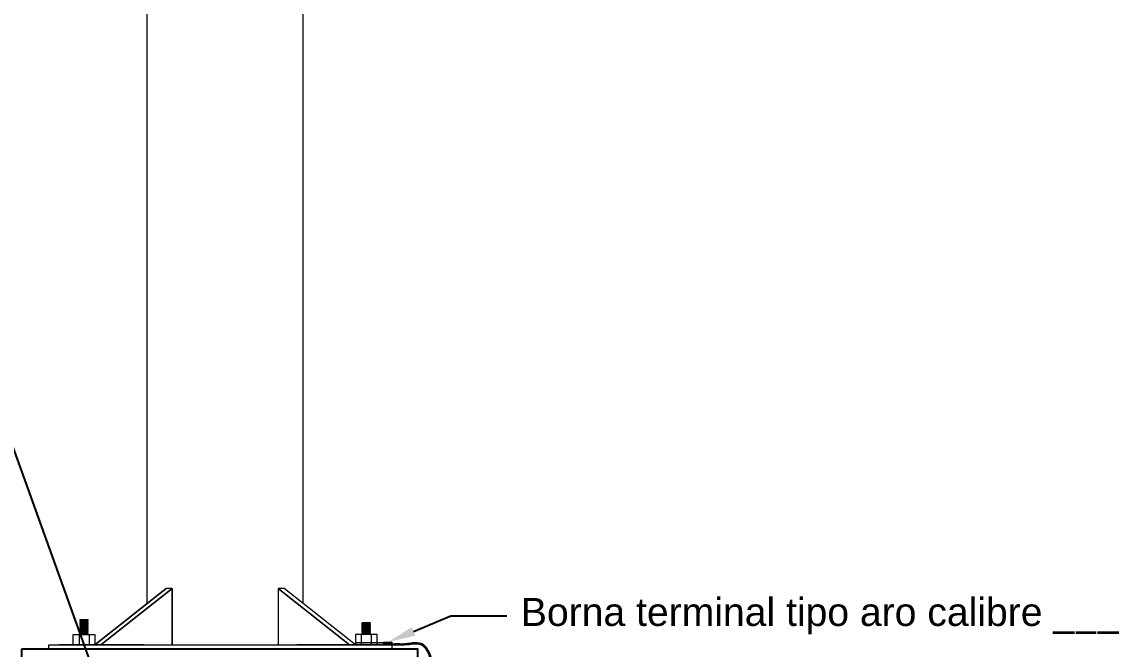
# Model space of a CAD drawing. Header units: millimetres. Extents: x 10952 to 14102, y 3132 to 4905.
# Drawn here: x 13518.7 to 13675.5, y 3772.3 to 3861.9 of the extents above; entities that cross this region are included whole.
import ezdxf
from ezdxf import colors
from ezdxf.entities.mleader import LeaderData, LeaderLine
from ezdxf.math import Vec2, Vec3

# ---------------------------------------------------------------- set-up
doc = ezdxf.new("R2010")
doc.units = ezdxf.units.MM
doc.set_wipeout_variables(frame=1)
doc.linetypes.add('Wipeout_Contour', pattern=[1, 0, -1])
doc.layers.add('Acometida', color=7, linetype='Continuous', lineweight=15)
doc.layers.add('Estructura', color=7, linetype='Continuous', lineweight=25)
doc.styles.get("Standard").update_dxf_attribs({"font": 'arial.ttf'})

# ---------------------------------------------------------------- blocks, each defined once
blk = doc.blocks.new('base')
at = {"layer": 'Estructura', "linetype": 'Continuous', "lineweight": 18}
for p, q in [((15814.84125, 4459.94073), (15814.84125, 4462.65026)), ((15814.95977, 4459.94068), (15814.95977, 4462.65026))]:
    blk.add_line(p, q, dxfattribs=at)
at = {"layer": 'Estructura', "linetype": 'Wipeout_Contour', "lineweight": 18}
for p, q in [((15814.95977, 4459.94068), (15814.95977, 4462.65026)), ((15814.84705, 4459.94532), (15814.85569, 4459.95217)), ((15814.85569, 4459.95217), (15814.85808, 4459.95217)), ((15814.85808, 4459.95217), (15814.86031, 4459.95217)), ((15814.86031, 4459.95217), (15814.86031, 4459.90937)), ((15814.94062, 4459.90937), (15814.94062, 4459.95217)), ((15814.94062, 4459.95217), (15814.94293, 4459.95217)), ((15814.94293, 4459.95217), (15814.94523, 4459.95217)), ((15814.94523, 4459.95217), (15814.95397, 4459.94526)), ((15814.84125, 4459.94073), (15814.84705, 4459.94532)), ((15814.95397, 4459.94526), (15814.95977, 4459.94068)), ((15814.86031, 4459.90937), (15814.87327, 4459.90937)), ((15814.87327, 4459.90937), (15814.89112, 4459.90937)), ((15814.89112, 4459.90937), (15814.90989, 4459.90937)), ((15814.90989, 4459.90937), (15814.92775, 4459.90937)), ((15814.92775, 4459.90937), (15814.94062, 4459.90937))]:
    blk.add_line(p, q, dxfattribs=at)
at = {"layer": 'Estructura', "linetype": 'Continuous', "lineweight": 18, "flags": 128}
for points in [[(15814.79026, 4459.92852), (15814.79049, 4459.92872), (15814.79049, 4459.92872)], [(15814.79026, 4459.9281), (15814.79049, 4459.92831), (15814.79026, 4459.92852)], [(15814.79026, 4459.92769), (15814.79049, 4459.9279), (15814.79026, 4459.9281)], [(15814.79026, 4459.92728), (15814.79049, 4459.92749), (15814.79026, 4459.92769)], [(15814.79026, 4459.92687), (15814.79049, 4459.92707), (15814.79026, 4459.92728)], [(15814.79026, 4459.92645), (15814.79049, 4459.92666), (15814.79026, 4459.92687)], [(15814.79026, 4459.92604), (15814.79049, 4459.92625), (15814.79026, 4459.92645)], [(15814.79026, 4459.92563), (15814.79049, 4459.92583), (15814.79026, 4459.92604)], [(15814.79026, 4459.92521), (15814.79049, 4459.92542), (15814.79026, 4459.92563)], [(15814.79026, 4459.9248), (15814.79049, 4459.92501), (15814.79026, 4459.92521)], [(15814.79026, 4459.92439), (15814.79049, 4459.9246), (15814.79026, 4459.9248)], [(15814.79026, 4459.92397), (15814.79049, 4459.92418), (15814.79026, 4459.92439)], [(15814.79026, 4459.92356), (15814.79049, 4459.92377), (15814.79026, 4459.92397)], [(15814.79026, 4459.92315), (15814.79049, 4459.92336), (15814.79026, 4459.92356)], [(15814.79026, 4459.92274), (15814.79049, 4459.92294), (15814.79026, 4459.92315)], [(15814.79026, 4459.92232), (15814.79049, 4459.92253), (15814.79026, 4459.92274)], [(15814.79026, 4459.92191), (15814.79049, 4459.92212), (15814.79026, 4459.92232)], [(15814.79026, 4459.9215), (15814.79049, 4459.92171), (15814.79026, 4459.92191)], [(15814.79026, 4459.92108), (15814.79049, 4459.92129), (15814.79026, 4459.9215)], [(15814.79049, 4459.92872), (15814.79643, 4459.92872)], [(15814.79049, 4459.92831), (15814.79643, 4459.92831)], [(15814.79049, 4459.9279), (15814.79643, 4459.9279)], [(15814.79049, 4459.92749), (15814.79643, 4459.92749)], [(15814.79049, 4459.92707), (15814.79643, 4459.92707)], [(15814.79049, 4459.92666), (15814.79643, 4459.92666)], [(15814.79049, 4459.92625), (15814.79643, 4459.92625)], [(15814.79049, 4459.92583), (15814.79643, 4459.92583)], [(15814.79049, 4459.92542), (15814.79643, 4459.92542)], [(15814.79049, 4459.92501), (15814.79643, 4459.92501)], [(15814.79049, 4459.9246), (15814.79643, 4459.9246)], [(15814.79049, 4459.92418), (15814.79643, 4459.92418)], [(15814.79049, 4459.92377), (15814.79643, 4459.92377)], [(15814.79049, 4459.92336), (15814.79643, 4459.92336)], [(15814.79049, 4459.92294), (15814.79643, 4459.92294)], [(15814.79049, 4459.92253), (15814.79643, 4459.92253)], [(15814.79049, 4459.92212), (15814.79643, 4459.92212)], [(15814.79049, 4459.92171), (15814.79643, 4459.92171)], [(15814.79049, 4459.92129), (15814.79643, 4459.92129)], [(15814.79666, 4459.92852), (15814.79643, 4459.92872), (15814.79643, 4459.92872)], [(15814.79666, 4459.9281), (15814.79643, 4459.92831), (15814.79666, 4459.92852)], [(15814.79666, 4459.92769), (15814.79643, 4459.9279), (15814.79666, 4459.9281)], [(15814.79666, 4459.92728), (15814.79643, 4459.92749), (15814.79666, 4459.92769)], [(15814.79666, 4459.92687), (15814.79643, 4459.92707), (15814.79666, 4459.92728)], [(15814.79666, 4459.92645), (15814.79643, 4459.92666), (15814.79666, 4459.92687)], [(15814.79666, 4459.92604), (15814.79643, 4459.92625), (15814.79666, 4459.92645)], [(15814.79666, 4459.92563), (15814.79643, 4459.92583), (15814.79666, 4459.92604)], [(15814.79666, 4459.92521), (15814.79643, 4459.92542), (15814.79666, 4459.92563)], [(15814.79666, 4459.9248), (15814.79643, 4459.92501), (15814.79666, 4459.92521)], [(15814.79666, 4459.92439), (15814.79643, 4459.9246), (15814.79666, 4459.9248)], [(15814.79666, 4459.92397), (15814.79643, 4459.92418), (15814.79666, 4459.92439)], [(15814.79666, 4459.92356), (15814.79643, 4459.92377), (15814.79666, 4459.92397)], [(15814.79666, 4459.92315), (15814.79643, 4459.92336), (15814.79666, 4459.92356)], [(15814.79666, 4459.92274), (15814.79643, 4459.92294), (15814.79666, 4459.92315)], [(15814.79666, 4459.92232), (15814.79643, 4459.92253), (15814.79666, 4459.92274)], [(15814.79666, 4459.92191), (15814.79643, 4459.92212), (15814.79666, 4459.92232)], [(15814.79666, 4459.9215), (15814.79643, 4459.92171), (15814.79666, 4459.92191)], [(15814.79666, 4459.92108), (15814.79643, 4459.92129), (15814.79666, 4459.9215)], [(15815.00436, 4459.92604), (15815.00458, 4459.92625), (15815.00458, 4459.92625)], [(15815.00436, 4459.92563), (15815.00458, 4459.92583), (15815.00436, 4459.92604)], [(15815.00436, 4459.92521), (15815.00458, 4459.92542), (15815.00436, 4459.92563)], [(15815.00436, 4459.9248), (15815.00458, 4459.92501), (15815.00436, 4459.92521)], [(15815.00436, 4459.92439), (15815.00458, 4459.9246), (15815.00436, 4459.9248)], [(15815.00436, 4459.92397), (15815.00458, 4459.92418), (15815.00436, 4459.92439)], [(15815.00436, 4459.92356), (15815.00458, 4459.92377), (15815.00436, 4459.92397)], [(15815.00436, 4459.92315), (15815.00458, 4459.92336), (15815.00436, 4459.92356)], [(15815.00436, 4459.92274), (15815.00458, 4459.92294), (15815.00436, 4459.92315)], [(15815.00436, 4459.92232), (15815.00458, 4459.92253), (15815.00436, 4459.92274)], [(15815.00436, 4459.92191), (15815.00458, 4459.92212), (15815.00436, 4459.92232)], [(15815.00436, 4459.9215), (15815.00458, 4459.92171), (15815.00436, 4459.92191)], [(15815.00436, 4459.92108), (15815.00458, 4459.92129), (15815.00436, 4459.9215)], [(15815.01053, 4459.92625), (15815.00458, 4459.92625)], [(15815.01053, 4459.92583), (15815.00458, 4459.92583)], [(15815.01053, 4459.92542), (15815.00458, 4459.92542)], [(15815.01053, 4459.92501), (15815.00458, 4459.92501)], [(15815.01053, 4459.9246), (15815.00458, 4459.9246)], [(15815.01053, 4459.92418), (15815.00458, 4459.92418)], [(15815.01053, 4459.92377), (15815.00458, 4459.92377)], [(15815.01053, 4459.92336), (15815.00458, 4459.92336)], [(15815.01053, 4459.92294), (15815.00458, 4459.92294)], [(15815.01053, 4459.92253), (15815.00458, 4459.92253)], [(15815.01053, 4459.92212), (15815.00458, 4459.92212)], [(15815.01053, 4459.92171), (15815.00458, 4459.92171)], [(15815.01053, 4459.92129), (15815.00458, 4459.92129)], [(15815.01075, 4459.92604), (15815.01053, 4459.92625), (15815.01053, 4459.92625)], [(15815.01075, 4459.92563), (15815.01053, 4459.92583), (15815.01075, 4459.92604)], [(15815.01075, 4459.92521), (15815.01053, 4459.92542), (15815.01075, 4459.92563)], [(15815.01075, 4459.9248), (15815.01053, 4459.92501), (15815.01075, 4459.92521)], [(15815.01075, 4459.92439), (15815.01053, 4459.9246), (15815.01075, 4459.9248)], [(15815.01075, 4459.92397), (15815.01053, 4459.92418), (15815.01075, 4459.92439)], [(15815.01075, 4459.92356), (15815.01053, 4459.92377), (15815.01075, 4459.92397)], [(15815.01075, 4459.92315), (15815.01053, 4459.92336), (15815.01075, 4459.92356)], [(15815.01075, 4459.92274), (15815.01053, 4459.92294), (15815.01075, 4459.92315)], [(15815.01075, 4459.92232), (15815.01053, 4459.92253), (15815.01075, 4459.92274)], [(15815.01075, 4459.92191), (15815.01053, 4459.92212), (15815.01075, 4459.92232)], [(15815.01075, 4459.9215), (15815.01053, 4459.92171), (15815.01075, 4459.92191)], [(15815.01075, 4459.92108), (15815.01053, 4459.92129), (15815.01075, 4459.9215)], [(15814.78964, 4459.91737), (15814.78964, 4459.90937)], [(15814.79026, 4459.92067), (15814.79049, 4459.92088), (15814.79026, 4459.92108)], [(15814.79026, 4459.92026), (15814.79049, 4459.92047), (15814.79026, 4459.92067)], [(15814.79026, 4459.91985), (15814.79049, 4459.92005), (15814.79026, 4459.92026)], [(15814.79026, 4459.91943), (15814.79049, 4459.91964), (15814.79026, 4459.91985)], [(15814.79026, 4459.91902), (15814.79049, 4459.91923), (15814.79026, 4459.91943)], [(15814.79026, 4459.91861), (15814.79049, 4459.91881), (15814.79026, 4459.91902)], [(15814.79026, 4459.91819), (15814.79049, 4459.9184), (15814.79026, 4459.91861)], [(15814.79026, 4459.91778), (15814.79049, 4459.91799), (15814.79026, 4459.91819)], [(15814.79026, 4459.91737), (15814.79049, 4459.91758), (15814.79026, 4459.91778)], [(15814.79049, 4459.92088), (15814.79643, 4459.92088)], [(15814.79049, 4459.92047), (15814.79643, 4459.92047)], [(15814.79049, 4459.92005), (15814.79643, 4459.92005)], [(15814.79049, 4459.91964), (15814.79643, 4459.91964)], [(15814.79049, 4459.91923), (15814.79643, 4459.91923)], [(15814.79049, 4459.91881), (15814.79643, 4459.91881)], [(15814.79049, 4459.9184), (15814.79643, 4459.9184)], [(15814.79049, 4459.91799), (15814.79643, 4459.91799)], [(15814.79049, 4459.91758), (15814.79643, 4459.91758)], [(15814.79666, 4459.92067), (15814.79643, 4459.92088), (15814.79666, 4459.92108)], [(15814.79666, 4459.92026), (15814.79643, 4459.92047), (15814.79666, 4459.92067)], [(15814.79666, 4459.91985), (15814.79643, 4459.92005), (15814.79666, 4459.92026)], [(15814.79666, 4459.91943), (15814.79643, 4459.91964), (15814.79666, 4459.91985)], [(15814.79666, 4459.91902), (15814.79643, 4459.91923), (15814.79666, 4459.91943)], [(15814.79666, 4459.91861), (15814.79643, 4459.91881), (15814.79666, 4459.91902)], [(15814.79666, 4459.91819), (15814.79643, 4459.9184), (15814.79666, 4459.91861)], [(15814.79666, 4459.91778), (15814.79643, 4459.91799), (15814.79666, 4459.91819)], [(15814.79666, 4459.91737), (15814.79643, 4459.91758), (15814.79666, 4459.91778)], [(15814.79728, 4459.91737), (15814.79728, 4459.90937)], [(15815.00374, 4459.91737), (15815.00374, 4459.90937)], [(15815.00436, 4459.92067), (15815.00458, 4459.92088), (15815.00436, 4459.92108)], [(15815.00436, 4459.92026), (15815.00458, 4459.92047), (15815.00436, 4459.92067)], [(15815.00436, 4459.91985), (15815.00458, 4459.92005), (15815.00436, 4459.92026)], [(15815.00436, 4459.91943), (15815.00458, 4459.91964), (15815.00436, 4459.91985)], [(15815.00436, 4459.91902), (15815.00458, 4459.91923), (15815.00436, 4459.91943)], [(15815.00436, 4459.91861), (15815.00458, 4459.91881), (15815.00436, 4459.91902)], [(15815.00436, 4459.91819), (15815.00458, 4459.9184), (15815.00436, 4459.91861)], [(15815.00436, 4459.91778), (15815.00458, 4459.91799), (15815.00436, 4459.91819)], [(15815.00436, 4459.91737), (15815.00458, 4459.91758), (15815.00436, 4459.91778)], [(15815.01053, 4459.92088), (15815.00458, 4459.92088)], [(15815.01053, 4459.92047), (15815.00458, 4459.92047)], [(15815.01053, 4459.92005), (15815.00458, 4459.92005)], [(15815.01053, 4459.91964), (15815.00458, 4459.91964)], [(15815.01053, 4459.91923), (15815.00458, 4459.91923)], [(15815.01053, 4459.91881), (15815.00458, 4459.91881)], [(15815.01053, 4459.9184), (15815.00458, 4459.9184)], [(15815.01053, 4459.91799), (15815.00458, 4459.91799)], [(15815.01053, 4459.91758), (15815.00458, 4459.91758)], [(15815.01075, 4459.92067), (15815.01053, 4459.92088), (15815.01075, 4459.92108)], [(15815.01075, 4459.92026), (15815.01053, 4459.92047), (15815.01075, 4459.92067)], [(15815.01075, 4459.91985), (15815.01053, 4459.92005), (15815.01075, 4459.92026)], [(15815.01075, 4459.91943), (15815.01053, 4459.91964), (15815.01075, 4459.91985)], [(15815.01075, 4459.91902), (15815.01053, 4459.91923), (15815.01075, 4459.91943)], [(15815.01075, 4459.91861), (15815.01053, 4459.91881), (15815.01075, 4459.91902)], [(15815.01075, 4459.91819), (15815.01053, 4459.9184), (15815.01075, 4459.91861)], [(15815.01075, 4459.91778), (15815.01053, 4459.91799), (15815.01075, 4459.91819)], [(15815.01075, 4459.91737), (15815.01053, 4459.91758), (15815.01075, 4459.91778)], [(15815.01137, 4459.91737), (15815.01137, 4459.90937)]]:
    blk.add_lwpolyline(points, dxfattribs=at)
at = {"linetype": 'Wipeout_Contour', "lineweight": 0, "ltscale": 3951.793146}
blk.add_wipeout([(15814.85569, 4459.95217), (15814.80166, 4459.90937), (15814.80628, 4459.90937), (15814.86031, 4459.95217)], dxfattribs=at).dxf.layer = 'Estructura'
at = {"linetype": 'Wipeout_Contour', "lineweight": 0, "ltscale": 2964.728167}
blk.add_wipeout([(15814.94062, 4459.95217), (15814.94062, 4459.90937), (15814.99474, 4459.90937)], dxfattribs=at).dxf.layer = 'Estructura'
at = {"layer": 'Estructura', "linetype": 'Continuous', "lineweight": 18}
for p, q in [((15814.85569, 4459.95217), (15814.80166, 4459.90937)), ((15814.80628, 4459.90937), (15814.86031, 4459.95217)), ((15814.86031, 4459.95217), (15814.85569, 4459.95217)), ((15814.94062, 4459.95217), (15814.94062, 4459.90937)), ((15814.99474, 4459.90937), (15814.94062, 4459.95217)), ((15814.80166, 4459.90937), (15814.80628, 4459.90937)), ((15814.94062, 4459.90937), (15814.99474, 4459.90937))]:
    blk.add_line(p, q, dxfattribs=at)
at = {"layer": 'Estructura', "linetype": 'Continuous', "lineweight": 18, "flags": 128}
blk.add_lwpolyline([(15814.78526, 4459.90937), (15814.78526, 4459.91737), (15814.79666, 4459.91737), (15814.80166, 4459.91737), (15814.80166, 4459.90937)], dxfattribs=at)
at = {"linetype": 'Wipeout_Contour', "lineweight": 0, "ltscale": 2963.379099}
blk.add_wipeout([(15814.80628, 4459.90937), (15814.86031, 4459.90937), (15814.86031, 4459.95217)], dxfattribs=at).dxf.layer = 'Estructura'
at = {"linetype": 'Wipeout_Contour', "lineweight": 0, "ltscale": 3952.349151}
blk.add_wipeout([(15814.94062, 4459.95217), (15814.99474, 4459.90937), (15814.99936, 4459.90937), (15814.94523, 4459.95217)], dxfattribs=at).dxf.layer = 'Estructura'
at = {"layer": 'Estructura', "linetype": 'Continuous', "lineweight": 18}
for p, q in [((15814.80166, 4459.90937), (15814.85569, 4459.95217)), ((15814.86031, 4459.95217), (15814.80628, 4459.90937)), ((15814.80628, 4459.90937), (15814.86031, 4459.95217)), ((15814.86031, 4459.95217), (15814.85569, 4459.95217)), ((15814.86031, 4459.90937), (15814.86031, 4459.95217)), ((15814.86031, 4459.95217), (15814.86031, 4459.90937)), ((15814.94062, 4459.95217), (15814.99474, 4459.90937)), ((15814.94523, 4459.95217), (15814.94062, 4459.95217)), ((15814.94523, 4459.95217), (15814.94062, 4459.95217)), ((15814.94062, 4459.95217), (15814.94062, 4459.90937)), ((15814.99474, 4459.90937), (15814.94062, 4459.95217)), ((15814.99936, 4459.90937), (15814.94523, 4459.95217)), ((15814.99936, 4459.90937), (15814.94523, 4459.95217)), ((15814.83884, 4459.90937), (15814.77476, 4459.90937)), ((15814.80166, 4459.90937), (15814.80388, 4459.91113)), ((15814.80628, 4459.90937), (15814.86031, 4459.90937)), ((15814.83884, 4459.90937), (15814.95484, 4459.90937)), ((15815.01893, 4459.90937), (15814.95484, 4459.90937)), ((15814.99474, 4459.90937), (15814.99936, 4459.90937))]:
    blk.add_line(p, q, dxfattribs=at)
at = {"layer": 'Estructura', "linetype": 'Continuous', "lineweight": 18, "flags": 128}
blk.add_lwpolyline([(15815.01575, 4459.90937), (15815.01575, 4459.91737), (15815.00436, 4459.91737), (15814.99936, 4459.91737), (15814.99936, 4459.90937)], dxfattribs=at)
at = {"layer": 'Estructura', "ltscale": 300}
blk.add_lwpolyline([(15814.74635, 4459.90637), (15815.04656, 4459.90637), (15815.04656, 4459.40637), (15814.74635, 4459.40637), (15814.74635, 4459.90637)], dxfattribs=at)
at = {"layer": 'Estructura', "linetype": 'Continuous', "lineweight": 18, "flags": 128}
blk.add_lwpolyline([(15814.76674, 4459.90637), (15814.76674, 4459.90937), (15815.02695, 4459.90937), (15815.02695, 4459.90637)], close=True, dxfattribs=at)

msp = doc.modelspace()

# ---------------------------------------------------------------- block references
at = {"layer": 'Acometida', "xscale": 188.3404398465807, "yscale": 188.3404398465807, "zscale": 188.3404398465807}
msp.add_blockref('base', (-2965037.562, -836208.413), dxfattribs=at)

# ---------------------------------------------------------------- next in the draw order: hatches: boundary and pattern name
at = {"layer": 'Acometida', "ltscale": 300, "true_color": 0x636466}
h = msp.add_hatch(color=251, dxfattribs=at)
h.dxf.hatch_style = 1
h.paths.add_polyline_path([(13567.198, 3773.177), (13566.373, 3773.177), (13566.373, 3772.879), (13567.198, 3772.879)])
h.paths.add_polyline_path([(13568.636, 3773.177), (13567.198, 3773.177), (13567.198, 3772.879), (13568.636, 3772.879)])
h.paths.add_polyline_path([(13569.461, 3773.177), (13568.636, 3773.177), (13568.636, 3772.879), (13569.461, 3772.879)])
h.paths.add_polyline_path([(13570.372, 3773.177), (13569.461, 3773.177), (13569.461, 3772.879), (13570.372, 3772.879)])
at = {"layer": 'Acometida', "ltscale": 300, "true_color": 0xf8d731}
h = msp.add_hatch(color=40, dxfattribs=at)
h.dxf.hatch_style = 1
h.paths.add_polyline_path([(13571.57, 3773.27), (13570.372, 3773.27), (13570.372, 3772.879), (13571.57, 3772.879)])

# ---------------------------------------------------------------- next in the draw order: linework, layer by layer
at = {"layer": 'Acometida', "color": 251, "ltscale": 300, "true_color": 0x636466}
msp.add_lwpolyline([(13566.373, 3772.879), (13570.372, 3772.879), (13570.372, 3773.177), (13566.373, 3773.177)], close=True, dxfattribs=at)
at = {"layer": 'Acometida', "ltscale": 300}
msp.add_lwpolyline([(13571.57, 3772.879), (13570.372, 3772.879), (13570.372, 3773.27), (13571.57, 3773.27)], close=True, dxfattribs=at)
at = {"layer": 'Acometida', "color": 34, "lineweight": 35, "ltscale": 300}
msp.add_open_spline([(13571.57, 3772.937), (13572.309, 3773.005), (13572.677, 3772.97), (13573.585, 3772.885), (13576.154, 3773.563), (13577.751, 3770.124), (13576.087, 3764.99), (13586.57, 3753.296), (13575.8, 3732.304), (13591.734, 3699.984), (13572.56, 3662.975), (13589.037, 3602.828), (13517.43, 3595.005), (13424.475, 3592.37), (13234.867, 3595.005), (12914.842, 3585.155), (12478.53, 3582.74), (12208.836, 3601.585), (11986.829, 3577.292), (11985.146, 3639.592), (11987.541, 3662.023), (11985.146, 3676.711), (11985.146, 3676.711), (11976.555, 3738.698)], degree=3, knots=[2.8645654, 2.8645654, 2.8645654, 2.8645654, 3, 4, 5, 6, 7, 8, 9, 10, 11, 12, 13, 14, 15, 16, 17, 18, 19, 20, 21, 22, 22.0560895, 22.0560895, 22.0560895, 22.0560895], dxfattribs=at)

# ---------------------------------------------------------------- next in the draw order: leaders
at = {"layer": 'Acometida', "ltscale": 300}
ml = msp.add_multileader_mtext('Standard', dxfattribs=at)
ml.set_content('Zapata\\P{\\H0.66667x;(El detalle  y especificaciones técnicas de la zapata deben ir identificadas en el plano estructural).}', color=256)
ml.set_leader_properties()
ml.build(insert=Vec2(0, 0))
ctx = ml.context
ctx.base_point, ctx.char_height, ctx.plane_origin = Vec3(13174.703, 4007.408), 15, Vec3(13533.213, 3757.448)
ctx.text_align_type = 2
notes = []
notes.append((ctx, [(0, (1, 1, 0), (13443.083, 4007.408), (-1, 0), 8, [(0, [(13533.213, 3757.448)], 0, [])])]))
ctx.mtext.insert, ctx.mtext.width, ctx.mtext.alignment, ctx.mtext.flow_direction = Vec3(13433.083, 4016.378), 260.01149, 3, 5
ml = msp.add_multileader_mtext('Standard', dxfattribs=at)
ml.set_content('Borna terminal tipo aro calibre ___', color=256)
ml.set_leader_properties()
ml.build(insert=Vec2(0, 0))
ctx = ml.context
ctx.base_point, ctx.plane_origin = Vec3(13588.009, 3777.037), Vec3(13570.971, 3773.27)
notes.append((ctx, [(0, (1, 1, 0), (13580.009, 3777.037), (1, 0), 8, [(0, [(13570.971, 3773.27)], 0, [])])]))
ctx.mtext.insert, ctx.mtext.flow_direction = Vec3(13590.009, 3779.592), 5
for ctx, leaders in notes:
    for number, flags, end, landing, length, lines in leaders:
        leader = LeaderData()
        leader.index, (leader.has_last_leader_line, leader.has_dogleg_vector, leader.attachment_direction) = number, flags
        leader.last_leader_point, leader.dogleg_vector, leader.dogleg_length = Vec3(end), Vec3(landing), length
        for number, points, colour, breaks in lines:
            line = LeaderLine()
            line.index, line.vertices, line.color, line.breaks = number, Vec3.list(points), colors.encode_raw_color(colour), breaks
            leader.lines.append(line)
        ctx.leaders.append(leader)

doc.saveas('drawing.dxf')
